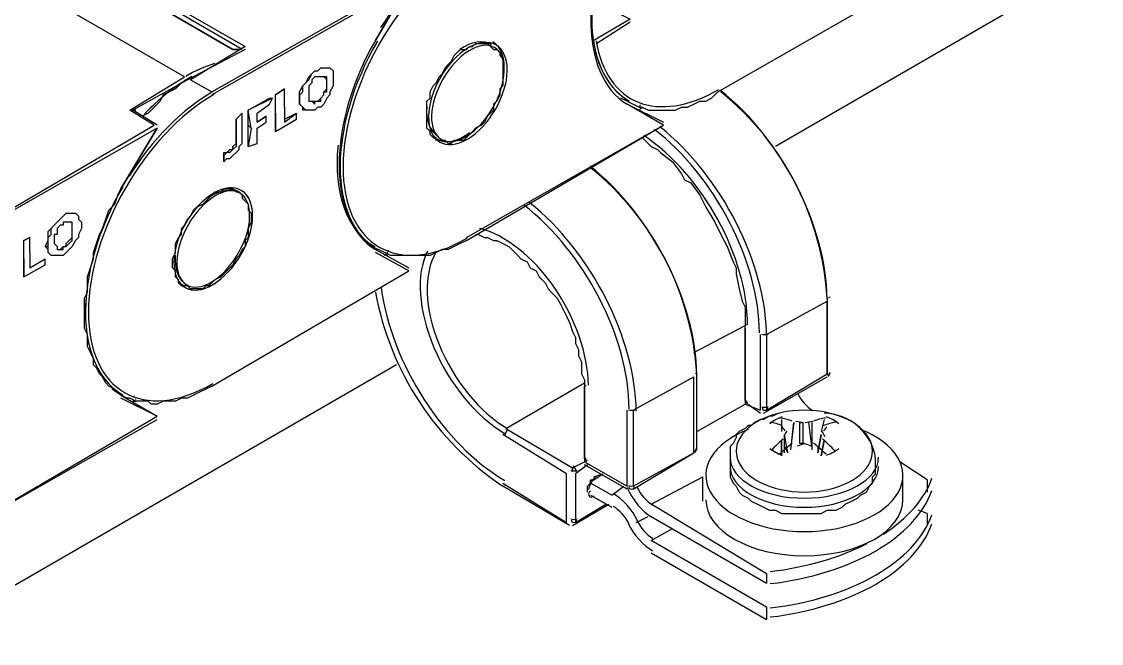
# Model space of a CAD drawing. Header units: millimetres. Extents: x 2758 to 41047, y 670 to 17125.
# Drawn here: x 35919.8 to 36068.3, y 7483.3 to 7568.7 of the extents above; entities that cross this region are included whole.
import ezdxf

# ---------------------------------------------------------------- set-up
doc = ezdxf.new("R2010")
doc.units = ezdxf.units.MM
doc.layers.add('PDF2_Geometría', color=7, linetype='Continuous')

# ---------------------------------------------------------------- blocks, each defined once
blk = doc.blocks.new('OH3A1-1$-$ASSY$$CENTER$TUB_-_v2$-$copia')
at = {"layer": 'PDF2_Geometría', "lineweight": -3}
for points in [[(18.02750142415364, 9.420000712076822), (17.49835628933376, 9.11417982313368)], [(17.48251512315538, 9.1291749742296), (17.5975104437934, 9.195005628797743), (17.5975104437934, 9.223337809244793)], [(17.45751444498697, 9.126674228244356), (17.4591810438368, 9.125840928819443), (17.46084764268663, 9.125007629394528), (17.46168094211154, 9.125007629394528), (17.46334754096137, 9.124174329969618), (17.46501413981119, 9.124174329969618), (17.46584743923611, 9.124174329969618), (17.46751403808593, 9.124174329969618), (17.46918063693575, 9.124174329969618), (17.47084723578559, 9.124174329969618), (17.47251383463541, 9.125007629394528), (17.47418043348524, 9.125007629394528), (17.47584703233506, 9.125840928819443), (17.47751363118489, 9.126674228244356), (17.47918023003472, 9.126674228244356), (17.48084682888454, 9.127507527669268), (17.48251342773437, 9.129174126519096), (17.59750874837239, 9.195004781087238)], [(17.35167778862847, 9.140840318467882), (17.28584713406033, 9.179172092013888)], [(17.28584798177083, 9.1800053914388), (17.35251193576389, 9.141673617892794), (17.33751254611545, 9.132507324218748), (17.34334564208984, 9.129174126519096), (17.3975101047092, 9.160006205240883), (17.39001040988498, 9.16417270236545), (17.40584309895833, 9.173338996039497)], [(17.33584425184461, 9.133340623643663), (17.27084689670138, 9.170839097764755)], [(17.35084364149305, 9.140840318467882), (17.35001034206814, 9.140840318467882), (17.34917704264322, 9.140840318467882), (17.29751247829861, 9.170839097764755)], [(17.29834662543403, 9.170839097764755), (17.29751332600911, 9.170839097764755), (17.34917789035373, 9.140840318467882), (17.35001118977865, 9.140840318467882), (17.35084448920356, 9.140840318467882)], [(17.3975118001302, 9.159172905815971), (17.34334733751085, 9.128340827094185)], [(17.3975118001302, 9.159172905815971), (17.38834550645616, 9.143340216742619)], [(17.38834635416666, 9.143340216742619), (17.39751264784071, 9.159172905815971)], [(17.45167880588107, 9.152506510416666), (17.45834520128038, 9.149173312717013), (17.44834560818142, 9.143340216742619)], [(17.45834520128038, 9.148339165581596), (17.44917890760633, 9.142506069607203)], [(17.45834520128038, 9.1483400132921), (17.45834520128038, 9.1483400132921)], [(17.35251193576389, 9.140839470757378), (17.33667924669054, 9.132506476508244), (17.33501264784071, 9.131673177083332), (17.33334604899089, 9.130006578233504), (17.33167945014106, 9.12917327880859), (17.33001285129123, 9.12833997938368), (17.32917955186632, 9.126673380533852), (17.32751295301649, 9.125006781684025), (17.32584635416667, 9.1233401828342), (17.32417975531683, 9.122506883409287)], [(17.34917873806423, 9.140840318467882), (17.34917873806423, 9.140840318467882)], [(17.35251193576389, 9.140839470757378), (17.35251193576389, 9.140839470757378)], [(17.38834635416666, 9.143339369032118), (17.38834635416666, 9.143339369032118)], [(17.40501234266493, 9.115840488009981), (17.40501234266493, 9.116673787434895), (17.40417904324002, 9.116673787434895), (17.4033457438151, 9.117507086859806), (17.4033457438151, 9.118340386284721), (17.40251244439019, 9.119173685709633), (17.40251244439019, 9.120006985134546), (17.40251244439019, 9.121673583984373), (17.40251244439019, 9.122506883409287), (17.40251244439019, 9.124173482259113), (17.40251244439019, 9.125006781684025), (17.40251244439019, 9.126673380533852), (17.4033457438151, 9.127506679958763), (17.4033457438151, 9.12917327880859), (17.40417904324002, 9.130839877658419), (17.40501234266493, 9.131673177083332), (17.40584564208984, 9.133339775933157), (17.40667894151475, 9.134173075358072), (17.40751224093967, 9.135839674207896), (17.40834554036458, 9.13667297363281), (17.40917883978949, 9.137506273057724), (17.41001213921441, 9.13917287190755), (17.41084543863932, 9.140006171332463), (17.41167873806423, 9.140839470757378), (17.41334533691406, 9.140839470757378), (17.41417863633897, 9.141672770182293), (17.41501193576388, 9.141672770182293), (17.4158452351888, 9.142506069607203), (17.41751183403863, 9.142506069607203), (17.41834513346354, 9.142506069607203), (17.41917843288845, 9.142506069607203), (17.42001173231336, 9.142506069607203), (17.42001173231336, 9.141672770182293)], [(17.42001173231336, 9.141672770182293), (17.42084503173828, 9.140839470757378), (17.42167833116319, 9.140839470757378), (17.4225116305881, 9.140006171332463), (17.4225116305881, 9.13917287190755), (17.42334493001302, 9.138339572482638), (17.42334493001302, 9.136672973632812), (17.42334493001302, 9.1358396742079), (17.42334493001302, 9.135006374782982), (17.42334493001302, 9.133339775933157), (17.42334493001302, 9.132506476508244), (17.42334493001302, 9.130839877658419), (17.4225116305881, 9.130006578233507), (17.4225116305881, 9.12833997938368), (17.42167833116319, 9.126673380533852), (17.42084503173828, 9.12584008110894), (17.42084503173828, 9.124173482259113), (17.42001173231336, 9.1233401828342), (17.41917843288845, 9.122506883409287), (17.41834513346354, 9.120840284559462), (17.41751183403863, 9.120006985134546), (17.4158452351888, 9.119173685709633), (17.41501193576388, 9.118340386284721), (17.41417863633897, 9.117507086859806), (17.41334533691406, 9.116673787434895), (17.41251203748914, 9.115840488009981), (17.41084543863932, 9.115840488009981), (17.41001213921441, 9.115840488009981), (17.40917883978949, 9.115007188585068), (17.40834554036458, 9.115007188585068), (17.40751224093967, 9.115840488009981), (17.40667894151475, 9.115840488009981), (17.40584564208984, 9.115840488009981)], [(17.41917928059895, 9.142506069607203), (17.42001258002387, 9.141672770182293)], [(17.44834560818142, 9.142506917317707), (17.44834560818142, 9.142506917317707)], [(17.44834560818142, 9.142506917317707), (17.44834560818142, 9.142506917317707)], [(17.44834560818142, 9.142506917317707), (17.44834560818142, 9.142506917317707)], [(17.21584743923611, 9.140005323621962), (17.28334469265408, 9.10084025065104), (17.26751200358073, 9.092507256401907), (17.27334509955512, 9.088340759277344), (17.32750956217448, 9.120006137424044), (17.32084316677517, 9.124172634548607), (17.33584255642361, 9.133338928222656)], [(17.35084533691406, 9.140006171332463), (17.35084533691406, 9.140006171332463)], [(17.36834547254774, 9.124173482259113), (17.36834547254774, 9.125006781684025), (17.36751217312283, 9.12584008110894), (17.36751217312283, 9.126673380533852), (17.36751217312283, 9.127506679958765), (17.36751217312283, 9.128339979383677), (17.36751217312283, 9.12917327880859), (17.36834547254774, 9.130839877658419), (17.36917877197265, 9.131673177083332), (17.37001207139757, 9.133339775933157), (17.37084537082248, 9.134173075358072), (17.37167867024739, 9.135006374782982), (17.3725119696723, 9.135006374782982), (17.37334526909722, 9.135839674207896), (17.37417856852213, 9.135839674207896), (17.37501186794705, 9.135839674207896), (17.37584516737196, 9.135839674207896)], [(17.37251281738281, 9.135006374782982), (17.37251281738281, 9.135006374782982)], [(17.37584601508246, 9.1358396742079), (17.37584601508246, 9.1358396742079)], [(17.33667839898003, 9.132506476508244), (17.32167900933159, 9.124173482259113)], [(17.33584594726562, 9.132506476508244), (17.33584594726562, 9.132506476508244)], [(17.33751254611545, 9.131673177083332), (17.33751254611545, 9.131673177083332)], [(17.37084621853298, 9.126673380533852), (17.3716795179579, 9.126673380533852), (17.37251281738281, 9.126673380533852), (17.37334611680772, 9.127506679958765), (17.37417941623264, 9.12833997938368), (17.37417941623264, 9.12917327880859), (17.37501271565755, 9.130006578233507), (17.37501271565755, 9.130839877658419), (17.37501271565755, 9.131673177083332), (17.37501271565755, 9.132506476508244), (17.37417941623264, 9.133339775933157)], [(17.36084493001302, 9.118340386284721), (17.36084493001302, 9.124173482259113), (17.36084493001302, 9.12833997938368), (17.36334482828776, 9.130006578233504)], [(17.36334567599826, 9.125006781684025), (17.36334567599826, 9.130006578233504), (17.36084577772352, 9.12833997938368)], [(17.48251173231336, 9.12917327880859), (17.48251173231336, 9.12917327880859)], [(17.34334479437934, 9.12833997938368), (17.34334479437934, 9.12833997938368)], [(17.35917833116319, 9.127505832248263), (17.3600116305881, 9.127505832248263), (17.3533452351888, 9.124172634548607)], [(17.35417853461371, 9.119172837999132), (17.3533452351888, 9.114173041449654), (17.35584513346354, 9.115006340874565), (17.35584513346354, 9.119172837999132), (17.35834503173828, 9.120839436848957), (17.35834503173828, 9.122506035698782), (17.35584513346354, 9.120839436848957), (17.35584513346354, 9.123339335123696), (17.35917833116319, 9.125839233398436), (17.3600116305881, 9.127505832248263)], [(17.3533460828993, 9.120006985134546), (17.3533460828993, 9.124173482259113), (17.35917917887369, 9.127506679958765)], [(17.36084493001302, 9.1233401828342), (17.36084493001302, 9.128339979383677)], [(17.36751302083333, 9.126673380533852), (17.36751302083333, 9.127506679958765)], [(17.41334703233507, 9.089174058702255), (17.46751149495442, 9.120006137424044), (17.45751190185547, 9.125839233398436)], [(17.45751274956597, 9.126673380533852), (17.45584615071614, 9.127506679958765)], [(17.45751274956597, 9.12584008110894), (17.45751274956597, 9.12584008110894)], [(17.45751274956597, 9.125839233398436), (17.46751234266493, 9.120839436848957)], [(17.3283454047309, 9.120006985134546), (17.32167900933159, 9.124173482259113)], [(17.32167900933159, 9.1233401828342), (17.32167900933159, 9.1233401828342)], [(17.34667799207899, 9.111673143174912), (17.34667799207899, 9.110006544325087), (17.3475112915039, 9.11083984375), (17.34834459092882, 9.11083984375), (17.34917789035373, 9.111673143174912), (17.35001118977864, 9.112506442599825), (17.35084448920355, 9.11333974202474), (17.35084448920355, 9.114173041449654), (17.35167778862847, 9.115006340874565), (17.35167778862847, 9.116672939724394), (17.35167778862847, 9.117506239149305), (17.35167778862847, 9.123339335123696)], [(17.35167778862847, 9.123339335123696), (17.35001118977864, 9.121672736273869), (17.35001118977864, 9.116672939724394), (17.35001118977864, 9.115006340874565), (17.35001118977864, 9.114173041449654), (17.34917789035373, 9.113339742024738), (17.34834459092882, 9.112506442599825), (17.3475112915039, 9.112506442599825)], [(17.35001118977864, 9.116672939724394), (17.35001118977864, 9.121672736273869), (17.35167778862847, 9.123339335123696)], [(17.35417853461371, 9.119172837999132), (17.3533452351888, 9.124172634548607)], [(17.36084493001302, 9.1233401828342), (17.36084493001302, 9.124173482259113)], [(17.36084493001302, 9.123339335123696), (17.36084493001302, 9.118339538574215), (17.36667802598741, 9.121672736273869), (17.36667802598741, 9.123339335123696)], [(17.36334567599826, 9.125006781684025), (17.36334567599826, 9.120840284559462), (17.36667887369792, 9.1233401828342)], [(17.36334567599826, 9.121673583984377), (17.36667887369792, 9.1233401828342)], [(17.36917792426215, 9.124172634548607), (17.36834462483724, 9.124172634548607)], [(17.46167839898003, 9.125006781684025), (17.46084509955512, 9.124173482259113)], [(17.46084594726562, 9.125006781684025), (17.46084594726562, 9.125006781684025)], [(17.46084594726562, 9.125006781684025), (17.46167924669054, 9.125006781684025)], [(17.46084594726562, 9.125006781684025), (17.46084594726562, 9.125006781684025)], [(17.46084594726562, 9.124172634548607), (17.46084594726562, 9.124172634548607)], [(17.46084594726562, 9.124172634548607), (17.46084594726562, 9.124172634548607)], [(17.35417853461371, 9.119172837999132), (17.3533452351888, 9.120006137424044)], [(17.3533460828993, 9.114173041449654), (17.3533460828993, 9.120006137424044)], [(17.35584513346354, 9.120839436848957), (17.35834503173828, 9.122506035698782)], [(17.41334703233507, 9.088339911566841), (17.46751149495442, 9.12000528971354)], [(17.46667819552951, 9.120006137424044), (17.46667819552951, 9.120006137424044)], [(17.46667819552951, 9.120006137424044), (17.46667819552951, 9.120006137424044)], [(17.32834370930989, 9.119172837999132), (17.27417924669054, 9.088340759277344)], [(17.31834581163194, 9.102506849500868), (17.3283454047309, 9.119172837999132)], [(17.3283454047309, 9.119172837999132), (17.31834581163194, 9.102506849500868)], [(17.32751125759548, 9.119172837999132), (17.32751125759548, 9.119172837999132)], [(17.32751125759548, 9.119172837999132), (17.32751125759548, 9.119172837999132)], [(17.32751125759548, 9.119172837999132), (17.32751125759548, 9.119172837999132)], [(17.3283454047309, 9.119172837999132), (17.3283454047309, 9.119172837999132)], [(17.34667799207899, 9.110006544325087), (17.34667799207899, 9.112506442599825), (17.3475112915039, 9.112506442599825), (17.34834459092882, 9.11333974202474), (17.34917789035373, 9.11333974202474), (17.34917789035373, 9.114173041449654), (17.35001118977864, 9.115006340874565), (17.35001118977864, 9.116672939724394)], [(17.4041781955295, 9.116672939724394), (17.40584479437934, 9.115839640299477)], [(17.46168009440104, 9.116672092013888), (17.46417999267578, 9.114172193739149), (17.4658465915256, 9.113338894314232), (17.46667989095052, 9.112505594889322), (17.47001308865017, 9.110005696614582), (17.47251298692491, 9.106672498914927), (17.47334628634982, 9.105005900065104), (17.47501288519965, 9.10417260064019), (17.47751278347439, 9.100839402940537), (17.47917938232421, 9.097506205240883), (17.48167928059896, 9.093339708116316), (17.48334587944878, 9.090006510416666), (17.4850124782986, 9.086673312717013), (17.48667907714843, 9.082506815592447), (17.48751237657335, 9.080840216742619), (17.48751237657335, 9.079173617892794), (17.48834567599826, 9.075007120768227), (17.48917897542317, 9.071673923068575), (17.49001227484809, 9.070007324218748), (17.49001227484809, 9.06834072536892), (17.49001227484809, 9.065007527669268)], [(17.34834459092882, 9.112506442599825), (17.3475112915039, 9.112506442599825), (17.34667799207899, 9.111673143174912), (17.34667799207899, 9.112506442599825)], [(17.31834581163194, 9.045840793185763), (17.31751251220703, 9.046674092610674), (17.31667921278211, 9.047507392035588), (17.31501261393229, 9.048340691460503), (17.31417931450738, 9.049173990885416), (17.31334601508246, 9.05084058973524), (17.31251271565755, 9.051673889160154), (17.31167941623263, 9.053340488009981), (17.31084611680772, 9.054173787434895), (17.31084611680772, 9.055840386284721), (17.31001281738281, 9.057506985134546), (17.30917951795789, 9.059173583984373), (17.30917951795789, 9.0608401828342), (17.30917951795789, 9.062506781684025), (17.30834621853298, 9.064173380533852), (17.30834621853298, 9.06667327880859), (17.30834621853298, 9.068339877658419), (17.30834621853298, 9.070006476508244), (17.30834621853298, 9.072506374782982), (17.30917951795789, 9.07417297363281), (17.30917951795789, 9.07667287190755), (17.30917951795789, 9.078339470757378), (17.31001281738281, 9.080839369032118), (17.31084611680772, 9.083339267306856), (17.31084611680772, 9.085005866156685), (17.31167941623263, 9.08750576443142), (17.31251271565755, 9.09000566270616), (17.31334601508246, 9.091672261555988), (17.31417931450738, 9.094172159830727), (17.31501261393229, 9.096672058105465), (17.31667921278211, 9.098338656955294), (17.31751251220703, 9.100838555230032), (17.31834581163194, 9.102505154079857)], [(17.31834581163194, 9.102506849500868), (17.31834581163194, 9.102506849500868)], [(17.33584594726562, 9.07584042019314), (17.33501264784071, 9.07584042019314), (17.3341793484158, 9.076673719618057), (17.3341793484158, 9.077507019042965), (17.33334604899089, 9.078340318467882), (17.33334604899089, 9.079173617892797), (17.33334604899089, 9.080006917317707), (17.33251274956597, 9.080840216742619), (17.33251274956597, 9.082506815592447), (17.33251274956597, 9.083340115017357), (17.33334604899089, 9.085006713867188), (17.33334604899089, 9.0858400132921), (17.33334604899089, 9.087506612141924), (17.3341793484158, 9.089173210991753), (17.33501264784071, 9.090006510416666), (17.33501264784071, 9.091673109266493), (17.33584594726562, 9.092506408691406), (17.33667924669054, 9.094173007541231), (17.33751254611545, 9.095006306966145), (17.33834584554036, 9.096672905815971), (17.33917914496528, 9.097506205240883), (17.3408457438151, 9.098339504665796), (17.34167904324001, 9.099172804090713), (17.34251234266493, 9.100006103515623), (17.34334564208984, 9.100839402940537), (17.34417894151475, 9.101672702365454), (17.34584554036458, 9.101672702365454), (17.34667883978949, 9.102506001790363), (17.34751213921441, 9.102506001790363), (17.34834543863932, 9.102506001790363), (17.34917873806423, 9.102506001790363), (17.35001203748915, 9.101672702365454), (17.35084533691406, 9.101672702365454)], [(17.34917873806423, 9.102506849500868), (17.35084533691406, 9.101673550075953)], [(17.35084533691406, 9.10167270236545), (17.35167863633897, 9.100839402940537), (17.35167863633897, 9.100006103515623), (17.35251193576389, 9.099172804090708), (17.3533452351888, 9.098339504665796), (17.3533452351888, 9.097506205240883), (17.3533452351888, 9.096672905815971), (17.35417853461371, 9.095839606391056), (17.35417853461371, 9.094173007541231), (17.35417853461371, 9.093339708116316), (17.3533452351888, 9.091673109266493), (17.3533452351888, 9.090839809841574), (17.3533452351888, 9.089173210991753), (17.35251193576389, 9.088339911566841), (17.35251193576389, 9.086673312717013), (17.35167863633897, 9.0858400132921), (17.35084533691406, 9.084173414442274), (17.35001203748915, 9.083340115017357), (17.34917873806423, 9.081673516167532), (17.34834543863932, 9.080840216742619), (17.34751213921441, 9.080006917317707), (17.34667883978949, 9.079173617892794), (17.34584554036458, 9.07834031846788), (17.34417894151475, 9.077507019042965), (17.34334564208984, 9.076673719618052), (17.34251234266493, 9.07584042019314), (17.34167904324001, 9.07584042019314), (17.3408457438151, 9.075007120768227), (17.33917914496528, 9.075007120768227), (17.33834584554036, 9.075007120768227), (17.33751254611545, 9.075007120768227), (17.33667924669054, 9.07584042019314), (17.33584594726562, 9.07584042019314)], [(17.29917907714844, 9.084173414442274), (17.29834577772352, 9.085006713867188), (17.29834577772352, 9.0858400132921), (17.29751247829861, 9.086673312717013), (17.29834577772352, 9.088339911566841), (17.29834577772352, 9.089173210991753), (17.29834577772352, 9.090839809841581), (17.29917907714844, 9.091673109266493), (17.30001237657335, 9.092506408691406), (17.30084567599825, 9.09333970811632), (17.30167897542317, 9.094173007541231), (17.30251227484808, 9.095006306966146), (17.303345574273, 9.095839606391056), (17.30417887369792, 9.095839606391056), (17.30501217312283, 9.095839606391056), (17.30584547254774, 9.095839606391056)], [(17.30084567599825, 9.086673312717013), (17.30084567599825, 9.0858400132921), (17.30167897542317, 9.0858400132921), (17.30251227484808, 9.086673312717013), (17.303345574273, 9.086673312717013), (17.303345574273, 9.087506612141924), (17.30417887369792, 9.088339911566841), (17.30501217312283, 9.089173210991753), (17.30501217312283, 9.090006510416666), (17.30501217312283, 9.090839809841574), (17.30501217312283, 9.091673109266493), (17.30501217312283, 9.092506408691404), (17.30501217312283, 9.093339708116316), (17.30417887369792, 9.093339708116316)], [(17.30251227484808, 9.095006306966145), (17.30251227484808, 9.095006306966145)], [(17.30584547254774, 9.095839606391056), (17.30584547254774, 9.095839606391056)], [(17.4158460828993, 9.090005662706163), (17.41667938232421, 9.090005662706163), (17.41834598117404, 9.08917236328125), (17.41917928059895, 9.08917236328125), (17.42084587944878, 9.088339063856337), (17.42167917887369, 9.088339063856337), (17.42334577772352, 9.087505764431423), (17.42501237657335, 9.086672465006508), (17.42584567599825, 9.085839165581596), (17.42751227484809, 9.084172566731773), (17.428345574273, 9.083339267306856), (17.43001217312283, 9.082505967881943), (17.43084547254774, 9.080839369032118), (17.43251207139756, 9.080006069607203), (17.43334537082248, 9.078339470757381), (17.4350119696723, 9.076672871907553), (17.43584526909722, 9.075006273057724), (17.43667856852213, 9.074172973632812), (17.43834516737196, 9.072506374782982), (17.43917846679687, 9.070839775933157), (17.44001176622179, 9.069173177083332), (17.4408450656467, 9.067506578233507), (17.44167836507161, 9.06583997938368), (17.44251166449652, 9.06334008110894), (17.44334496392144, 9.061673482259115), (17.44334496392144, 9.060006883409287), (17.44417826334635, 9.058340284559462), (17.44417826334635, 9.056673685709633), (17.44501156277127, 9.055007086859806), (17.44501156277127, 9.053340488009985), (17.44501156277127, 9.051673889160156), (17.44584486219618, 9.050007290310328), (17.44584486219618, 9.048340691460503)], [(17.29167853461371, 9.078340318467882), (17.29167853461371, 9.083340115017357), (17.29167853461371, 9.088339911566841), (17.29334513346354, 9.089173210991753)], [(17.29334513346354, 9.085006713867188), (17.29334513346354, 9.089173210991753), (17.29167853461371, 9.088339911566841)], [(17.29167853461371, 9.083340115017357), (17.29167853461371, 9.088339911566841)], [(17.38834635416666, 9.0858400132921), (17.38584645589192, 9.087506612141928)], [(17.41334533691406, 9.088339911566841), (17.41167873806423, 9.087506612141924), (17.41001213921441, 9.086673312717013), (17.40834554036458, 9.0858400132921), (17.40667894151475, 9.0858400132921), (17.40501234266493, 9.085006713867182), (17.4033457438151, 9.084173414442274), (17.40167914496528, 9.084173414442274), (17.40001254611545, 9.084173414442274), (17.39834594726562, 9.084173414442274), (17.3966793484158, 9.084173414442274), (17.39501274956597, 9.084173414442274), (17.39334615071614, 9.084173414442274), (17.39251285129123, 9.084173414442274), (17.3908462524414, 9.085006713867182), (17.38917965359158, 9.0858400132921), (17.38834635416667, 9.0858400132921)], [(17.41251288519965, 9.089173210991753), (17.41251288519965, 9.089173210991753)], [(17.29334513346354, 9.085006713867188), (17.29334513346354, 9.080840216742622), (17.2975116305881, 9.083340115017357)], [(17.29834493001302, 9.086673312717013), (17.29751163058811, 9.086673312717013)], [(17.29917907714844, 9.084172566731768), (17.29917907714844, 9.084172566731768)], [(17.34334648980034, 9.04833984375), (17.3975109524197, 9.0800052218967), (17.38834465874566, 9.08500501844618)], [(17.38751220703125, 9.0858400132921), (17.38751220703125, 9.0858400132921)], [(17.38834635416666, 9.085839165581596), (17.39751264784071, 9.080839369032118)], [(17.3908454047309, 9.085006713867188), (17.3908454047309, 9.085006713867188)], [(17.3908454047309, 9.084172566731768), (17.3908454047309, 9.084172566731768)], [(17.39167955186632, 9.085006713867188), (17.3908462524414, 9.084173414442274)], [(17.39167955186632, 9.084173414442274), (17.39167955186632, 9.085006713867188)], [(17.39167955186632, 9.085006713867188), (17.39167955186632, 9.085006713867188)], [(17.39167955186632, 9.084173414442274), (17.39167955186632, 9.084173414442274)], [(17.29167853461371, 9.083340115017357), (17.29167853461371, 9.083340115017357)], [(17.29167853461371, 9.083340115017357), (17.29167853461371, 9.078340318467882), (17.29751163058811, 9.081673516167532), (17.29751163058811, 9.083340115017357)], [(17.29334513346354, 9.080839369032118), (17.2975116305881, 9.083339267306856)], [(17.34334648980034, 9.04833984375), (17.3975109524197, 9.0800052218967)], [(17.3975118001302, 9.080006917317707), (17.3975118001302, 9.080006917317707)], [(17.3975118001302, 9.080006069607203), (17.3975118001302, 9.080006069607203)], [(17.33417765299479, 9.07667287190755), (17.33584425184461, 9.075839572482638)], [(17.51251220703125, 9.072506374782982), (17.51251220703125, 9.051673889160156)], [(17.49584621853298, 9.062506781684025), (17.51251220703125, 9.071673075358072)], [(17.49584621853298, 9.062505933973524), (17.49584621853298, 9.041673448350693), (17.51251220703125, 9.051673041449654), (17.51251220703125, 9.071672227647568)], [(17.47584533691406, 9.057506137424044), (17.49001142713759, 9.065005832248263)], [(17.49001227484809, 9.044173346625431), (17.49001227484809, 9.065005832248263)], [(17.49001227484809, 9.06417253282335), (17.49001227484809, 9.04334004720052), (17.49417877197265, 9.041673448350693), (17.49417877197265, 9.062505933973524)], [(17.39416164822048, 9.05416276719835), (16.53169674343533, 8.555849711100258)], [(17.47667948404948, 9.03083970811632), (17.47667948404948, 9.051672193739149)], [(17.34334479437934, 9.049173143174912), (17.34334479437934, 9.049173143174912)], [(17.42417907714844, 9.036673651801213), (17.44584486219618, 9.049173143174912)], [(17.4591793484158, 9.041673448350693), (17.47584533691406, 9.05083974202474)], [(17.4591793484158, 9.04167260064019), (17.4591793484158, 9.020840115017357), (17.47584533691406, 9.030006408691406), (17.47584533691406, 9.050838894314237)], [(17.49501207139757, 9.040839301215275), (17.51251135932074, 9.050838894314237)], [(17.31834581163194, 9.045839097764755), (17.31584591335719, 9.047505696614582)], [(17.34334479437934, 9.04833984375), (17.34167819552951, 9.047506544325087), (17.34001159667968, 9.046673244900171), (17.33834499782986, 9.04583994547526), (17.33667839898003, 9.045006646050346), (17.33501180013021, 9.045006646050346), (17.33334520128038, 9.044173346625435), (17.33167860243056, 9.044173346625435), (17.33001200358073, 9.044173346625435), (17.3283454047309, 9.04334004720052), (17.32667880588107, 9.04334004720052), (17.32584550645616, 9.044173346625435), (17.32417890760634, 9.044173346625435), (17.3225123087565, 9.044173346625435), (17.32084570990668, 9.045006646050346), (17.32001241048177, 9.045006646050346), (17.31834581163194, 9.04583994547526)], [(17.31834581163194, 9.045839097764755), (17.3283454047309, 9.040006001790363)], [(17.44584486219618, 9.048338996039497), (17.44584486219618, 9.027506510416666), (17.45751105414496, 9.020840115017357), (17.45751105414496, 9.04167260064019)], [(17.44584486219618, 9.028339809841581), (17.44584486219618, 9.048338996039497)], [(17.27418009440104, 9.008339775933157), (17.3283445570204, 9.040005154079857), (17.31834496392144, 9.045004950629341)], [(17.31834581163194, 9.045006646050346), (17.31834581163194, 9.045006646050346)], [(17.322511461046, 9.04417249891493), (17.32167816162109, 9.04417249891493)], [(17.32167900933159, 9.045006646050346), (17.32167900933159, 9.045006646050346)], [(17.32167900933159, 9.04417249891493), (17.3225123087565, 9.04417249891493)], [(17.32167900933159, 9.04417249891493), (17.32167900933159, 9.04417249891493)], [(17.32167900933159, 9.04417249891493), (17.32167900933159, 9.04417249891493)], [(17.47667948404948, 9.035839504665796), (17.49001227484809, 9.043339199490015)], [(17.4908447265625, 9.043339199490015), (17.49417792426215, 9.040839301215275)], [(17.32751125759548, 9.040006001790363), (17.32751125759548, 9.040006001790363)], [(17.32751125759548, 9.040006001790363), (17.32751125759548, 9.040006001790363)], [(17.49917941623264, 9.040839301215275), (17.49751281738281, 9.040006001790363), (17.4966795179579, 9.040006001790363), (17.49501291910807, 9.03917270236545), (17.49417961968316, 9.03917270236545), (17.49251302083333, 9.038339402940537), (17.49167972140842, 9.037506103515623), (17.49084642198351, 9.037506103515623), (17.49001312255859, 9.036672804090713), (17.48834652370877, 9.035839504665796), (17.48751322428385, 9.035006205240883), (17.48751322428385, 9.034172905815971), (17.48667992485894, 9.032506306966145), (17.48584662543403, 9.031673007541231), (17.48584662543403, 9.030839708116316), (17.48584662543403, 9.030006408691404), (17.48584662543403, 9.028339809841581)], [(17.27418009440104, 9.008339775933157), (17.3283445570204, 9.039171854654947)], [(17.42417907714844, 9.036672804090713), (17.44251166449653, 9.025839911566841), (17.44584486219618, 9.027506510416666)], [(17.50001186794705, 9.03917270236545), (17.50001186794705, 9.035839504665796)], [(17.50251261393229, 9.03083970811632), (17.5033459133572, 9.038339402940537), (17.50251261393229, 9.031673007541231)], [(17.5033450656467, 9.038339402940537), (17.5033450656467, 9.038339402940537)], [(17.50501166449653, 9.038339402940537), (17.50584496392144, 9.038339402940537)], [(17.50501166449653, 9.032506306966145), (17.50501166449653, 9.038339402940537)], [(17.50584581163194, 9.038339402940537), (17.50584581163194, 9.032506306966146)], [(17.50834486219618, 9.031673007541231), (17.50751156277126, 9.038339402940537)], [(17.50751241048177, 9.038339402940537), (17.50751241048177, 9.038339402940537)], [(17.50834486219618, 9.038339402940537), (17.50834486219618, 9.03083970811632)], [(17.51167805989583, 9.03917270236545), (17.51084476047092, 9.035839504665796)], [(17.4408450656467, 9.024173312717013), (17.42334577772352, 9.035006205240883)], [(17.49917941623264, 9.035839504665796), (17.49917941623264, 9.035839504665796)], [(17.50167846679687, 9.030006408691406), (17.50084516737196, 9.035006205240883)], [(17.50084601508246, 9.035006205240883), (17.50084601508246, 9.035006205240883)], [(17.50084601508246, 9.030006408691406), (17.50084601508246, 9.035006205240883)], [(17.510011461046, 9.030006408691406), (17.51084476047092, 9.035006205240883)], [(17.51084560818142, 9.035006205240883), (17.51001230875651, 9.030006408691406)], [(17.51084560818142, 9.035006205240883), (17.51084560818142, 9.035006205240883)], [(17.51167805989583, 9.035839504665796), (17.51167805989583, 9.035839504665796)], [(17.49917941623264, 9.033339606391056), (17.49917941623264, 9.033339606391056)], [(17.50001186794705, 9.029173109266493), (17.50001186794705, 9.033339606391056), (17.50001186794705, 9.029173109266493)], [(17.50084601508246, 9.031673007541231), (17.50167931450738, 9.030006408691404)], [(17.5033450656467, 9.03083970811632), (17.5033450656467, 9.03083970811632)], [(17.50584581163194, 9.032506306966145), (17.50501251220702, 9.032506306966145)], [(17.50751241048177, 9.03083970811632), (17.50751241048177, 9.03083970811632)], [(17.510011461046, 9.031673007541231), (17.510011461046, 9.030006408691404)], [(17.51167805989583, 9.033339606391056), (17.51084476047092, 9.029173109266493)], [(17.51084560818142, 9.029173109266493), (17.51167890760633, 9.033339606391056)], [(17.51167805989583, 9.033339606391056), (17.51167805989583, 9.033339606391056)], [(17.4591793484158, 9.020005967881943), (17.47584533691406, 9.030005560980904)], [(17.48584662543403, 9.028338962131075), (17.48584662543403, 9.025839063856333), (17.48584662543403, 9.024172465006508), (17.48584662543403, 9.023339165581596), (17.48667992485894, 9.021672566731768), (17.48751322428385, 9.020839267306856), (17.48834652370877, 9.019172668457028), (17.48917982313368, 9.018339369032118), (17.49084642198351, 9.017506069607203), (17.49167972140842, 9.016672770182293), (17.49334632025824, 9.015839470757378), (17.49501291910807, 9.015006171332463), (17.4966795179579, 9.01417287190755), (17.49834611680773, 9.01417287190755), (17.50001271565755, 9.013339572482638), (17.50167931450738, 9.013339572482638), (17.5033459133572, 9.013339572482638), (17.50584581163194, 9.013339572482638), (17.50751241048177, 9.013339572482638), (17.50917900933159, 9.013339572482638), (17.51084560818142, 9.013339572482638), (17.51251220703125, 9.01417287190755), (17.51501210530599, 9.01417287190755), (17.51667870415581, 9.015006171332463), (17.51751200358073, 9.015839470757378), (17.51917860243056, 9.016672770182293), (17.52084520128038, 9.017506069607203), (17.52167850070529, 9.018339369032118), (17.52334509955512, 9.019172668457028), (17.52417839898003, 9.020839267306856), (17.52501169840495, 9.021672566731768), (17.52501169840495, 9.023339165581596), (17.52584499782986, 9.024172465006508), (17.52584499782986, 9.025839063856333), (17.52584499782986, 9.028338962131075)], [(17.44667900933159, 9.02667236328125), (17.44334581163194, 9.024172465006508), (17.44334581163194, 9.0108396742079), (17.45167880588107, 9.015839470757378)], [(17.45751274956597, 9.020005967881943), (17.44584655761719, 9.02667236328125)], [(17.54001193576389, 9.022506713867188), (17.53251224093967, 9.027506510416666)], [(17.42334662543403, 9.021672566731768), (17.4408459133572, 9.010839674207896), (17.4408459133572, 9.024172465006508)], [(17.44667900933159, 9.020839267306856), (17.44751230875651, 9.021672566731768), (17.44751230875651, 9.022505866156685), (17.44834560818142, 9.022505866156685), (17.45084550645616, 9.024172465006508)], [(17.44834560818142, 9.023339165581596), (17.45084550645616, 9.024172465006508)], [(17.46417914496528, 9.015839470757378), (17.4783452351888, 9.023339165581596)], [(17.4783460828993, 9.016672770182293), (17.4783460828993, 9.023339165581596)], [(17.53334554036458, 9.016672770182293), (17.53334554036458, 9.023339165581596)], [(17.54001193576389, 9.022505866156685), (17.54001193576389, 9.019172668457028)], [(17.44167751736111, 9.010006374782982), (17.42334493001302, 9.020839267306856)], [(17.44667900933159, 9.019172668457033), (17.44667900933159, 9.020839267306856)], [(17.44667900933159, 9.019172668457033), (17.44667900933159, 9.020005967881943)], [(17.44667900933159, 9.019172668457033), (17.44667900933159, 9.019172668457033)], [(17.4533454047309, 9.018339369032118), (17.44751230875651, 9.021672566731773)], [(17.4533454047309, 9.018339369032118), (17.45667860243055, 9.020839267306856)], [(17.44251166449653, 9.010006374782982), (17.45251125759548, 9.015839470757378)], [(17.447513156467, 9.018339369032118), (17.4533462524414, 9.015006171332463)], [(17.49584452311198, 8.996673583984375), (17.46417914496527, 9.015839470757378)], [(17.54001193576389, 9.013339572482638), (17.53751203748915, 9.01417287190755)], [(17.54001193576389, 9.013339572482638), (17.54001193576389, 9.010006374782982)], [(17.46001180013021, 9.0108396742079), (17.46334499782986, 9.012506273057724)], [(17.46417914496528, 9.012505425347221), (17.49584452311198, 8.99417283799913)], [(17.46417914496528, 9.005839877658419), (17.47001224093967, 9.009173075358072)], [(17.49584452311198, 8.987506442599825), (17.46417914496527, 9.005839029947916)], [(17.46417914496528, 9.002505832248263), (17.49584452311198, 8.984173244900171)], [(17.49584621853298, 8.996672736273869), (17.49584621853298, 8.99417283799913)], [(17.49584621853298, 8.987506442599825), (17.49584621853298, 8.984173244900171)]]:
    blk.add_lwpolyline(points, dxfattribs=at)
for points in [[(17.37251281738281, 9.125006781684025), (17.3716795179579, 9.124173482259113), (17.37084621853298, 9.124173482259113), (17.37001291910807, 9.124173482259113), (17.36917961968316, 9.124173482259113), (17.36834632025824, 9.125006781684025), (17.36751302083333, 9.12584008110894), (17.36751302083333, 9.126673380533852), (17.36751302083333, 9.12833997938368), (17.36834632025824, 9.12917327880859), (17.36834632025824, 9.130839877658419), (17.36917961968316, 9.131673177083332), (17.37001291910807, 9.132506476508244), (17.37084621853298, 9.134173075358072), (17.3716795179579, 9.135006374782982), (17.37251281738281, 9.135006374782982), (17.37334611680772, 9.1358396742079), (17.37417941623264, 9.1358396742079), (17.37501271565755, 9.1358396742079), (17.37584601508246, 9.1358396742079), (17.37667931450738, 9.135006374782982), (17.37667931450738, 9.134173075358072), (17.37667931450738, 9.132506476508244), (17.37667931450738, 9.131673177083332), (17.37667931450738, 9.130839877658419), (17.37584601508246, 9.12917327880859), (17.37584601508246, 9.12833997938368), (17.37501271565755, 9.127506679958765), (17.37417941623264, 9.12584008110894), (17.37334611680772, 9.125006781684025)], [(17.37001207139757, 9.12833997938368), (17.37001207139757, 9.127506679958765), (17.37001207139757, 9.126673380533852), (17.37084537082248, 9.126673380533852), (17.37167867024739, 9.12584008110894), (17.37167867024739, 9.126673380533852), (17.3725119696723, 9.126673380533852), (17.37334526909722, 9.126673380533852), (17.37334526909722, 9.127506679958765), (17.37417856852213, 9.12833997938368), (17.37417856852213, 9.12917327880859), (17.37501186794705, 9.12917327880859), (17.37501186794705, 9.130006578233507), (17.37501186794705, 9.130839877658419), (17.37501186794705, 9.131673177083332), (17.37501186794705, 9.132506476508244), (17.37501186794705, 9.133339775933157), (17.37417856852213, 9.133339775933157), (17.37334526909722, 9.133339775933157), (17.3725119696723, 9.133339775933157), (17.37167867024739, 9.133339775933157), (17.37084537082248, 9.132506476508244), (17.37084537082248, 9.131673177083332), (17.37001207139757, 9.130839877658419), (17.37001207139757, 9.130006578233507), (17.37001207139757, 9.12917327880859)], [(17.30251227484808, 9.084173414442274), (17.30167897542318, 9.084173414442274), (17.30084567599825, 9.084173414442274), (17.30001237657335, 9.084173414442274), (17.29917907714844, 9.084173414442274), (17.29834577772352, 9.085006713867188), (17.29834577772352, 9.0858400132921), (17.29834577772352, 9.086673312717013), (17.29834577772352, 9.088339911566841), (17.29834577772352, 9.089173210991753), (17.29917907714844, 9.090006510416666), (17.29917907714844, 9.091673109266493), (17.30001237657335, 9.092506408691406), (17.30084567599825, 9.09333970811632), (17.30167897542318, 9.094173007541231), (17.30251227484808, 9.095006306966146), (17.303345574273, 9.095839606391056), (17.30417887369792, 9.095839606391056), (17.30501217312283, 9.095839606391056), (17.30584547254774, 9.095839606391056), (17.30667877197265, 9.095006306966146), (17.30667877197265, 9.094173007541231), (17.30751207139757, 9.09333970811632), (17.30751207139757, 9.092506408691406), (17.30751207139757, 9.091673109266493), (17.30667877197265, 9.090006510416666), (17.30667877197265, 9.089173210991753), (17.30584547254774, 9.088339911566841), (17.30501217312283, 9.086673312717013), (17.30417887369792, 9.0858400132921), (17.303345574273, 9.085006713867188)], [(17.30001152886284, 9.088339911566841), (17.30001152886284, 9.087506612141924), (17.30084482828775, 9.086673312717013), (17.30084482828775, 9.0858400132921), (17.30167812771267, 9.0858400132921), (17.30251142713758, 9.0858400132921), (17.30251142713758, 9.086673312717013), (17.3033447265625, 9.086673312717013), (17.30417802598741, 9.087506612141924), (17.30501132541232, 9.088339911566841), (17.30501132541232, 9.089173210991753), (17.30501132541232, 9.090006510416666), (17.30501132541232, 9.090839809841581), (17.30501132541232, 9.091673109266493), (17.30501132541232, 9.092506408691404), (17.30501132541232, 9.093339708116316), (17.30417802598741, 9.093339708116316), (17.3033447265625, 9.093339708116316), (17.30251142713758, 9.093339708116316), (17.30251142713758, 9.092506408691404), (17.30167812771267, 9.092506408691404), (17.30084482828775, 9.091673109266493), (17.30084482828775, 9.090839809841581), (17.30084482828775, 9.090006510416666), (17.30001152886284, 9.090006510416666), (17.30001152886284, 9.089173210991753)]]:
    blk.add_lwpolyline(points, close=True, dxfattribs=at)
for centre, radius, start, end in [((17.35585876841461, 9.099737757899717), 0.0390339801862309, 107.4943611445312, 120.265069956112), ((17.35857893023105, 9.096083723759582), 0.0423369467233832, 114.5908317436716, 120.277124566611), ((17.36828115869022, 9.081905652887423), 0.0598562751858206, 120.5557548233164, 136.5199067095792), ((17.43357080461396, 9.06771490481348), 0.0790859381422206, 3.474657573385136, 50.99563582480435), ((17.31979997880774, 9.124845140785656), 0.0022107351314741, 340.7843462517803, 347.7181295372954), ((17.39773808163073, 9.04688157147934), 0.0790859381437655, 3.474657573905654, 50.99563582435282), ((17.46887338041307, 9.08886764988923), 0.0818571029085048, 190.3427875480874, 236.206988421613), ((17.51209569414285, 9.052089272040863), 0.0012500242239118, 300.0019879565235, 359.9965580123826), ((17.49126224077605, 9.044589582172483), 0.0012499659279988, 180.0004441619018, 239.9950125921848), ((17.49542845085297, 9.042922988188211), 0.0012499660146195, 240.0035339040223, 299.9980978751326), ((17.49654950347656, 9.021095218043472), 0.0187032808590669, 70.17046720482304, 81.10741491813033), ((17.50626372300492, 9.009595284459259), 0.032077805969099, 78.20808233632364, 101.7996781770189), ((17.51513144993639, 9.021137631407367), 0.0186596849813203, 98.87976964923996, 109.8423482371819), ((17.51152540508016, 9.026388134872995), 0.0144519815838579, 7.761250498686702, 89.39141824776922), ((17.493109868954, 9.018384879634997), 0.0203576908300193, 69.63816943737677, 79.51214802953118), ((17.4807863124942, 9.020843853129175), 0.025269873381231, 37.01143729649426, 40.07161979931811), ((17.50023952841489, 9.00642253807196), 0.0323286747221857, 79.6227888203498, 83.46046383240468), ((17.51235561370705, 9.005944215296562), 0.032812284923694, 96.56782767850876, 100.3489196856863), ((17.51856673779155, 9.018436385470457), 0.0203032403106013, 100.4745786435333, 110.375103897054), ((17.53198696790913, 9.020645260992683), 0.0255882800860711, 139.9474242576706, 142.9695186195536), ((17.52544212545663, 9.003884752923552), 0.0389430223888473, 129.9767134153709, 136.679536968953), ((17.52989144929627, 9.018133559465271), 0.0335597544478829, 147.9898118292815, 150.8370936002859), ((17.48263351109902, 9.018133077754573), 0.0335597539887455, 29.16290642136535, 32.01018823129162), ((17.48629385877972, 9.003932485781238), 0.0388770177754936, 43.31476656536791, 50.0289830665871), ((17.47542882407147, 9.03125593869568), 0.0012500241907456, 300.0019864099238, 359.9965585554136), ((17.53152269355492, 8.995467990323588), 0.0468527383272954, 127.5752988154609, 133.2450509351062), ((17.51842510713567, 8.992285844150043), 0.041986907124039, 106.606109687479, 109.6862953317117), ((17.49409900537637, 8.99228599386664), 0.0419869063557684, 70.3137046333023, 73.3938903338781), ((17.48016831500721, 8.995468017369673), 0.0468527381627662, 46.75494904424859, 52.4247011838492), ((17.44709482817212, 9.028756045426645), 0.001249965975982, 180.0004459045301, 239.9950115589669), ((17.45876158072775, 9.021256355338695), 0.0012499659315558, 240.0035321316174, 299.9981002859655), ((17.44292804394489, 9.012089213921733), 0.001249965903985, 240.0035313490489, 299.9981009890269)]:
    blk.add_arc(centre, radius, start, end, dxfattribs=at)
for centre, major_axis, ratio, start_param, end_param in [((17.47147767027632, 9.160602414872288), (0.0115935208355377, 0.0357910335849231), 0.5860867530949441, 1.084608029471252, 3.024649451872287), ((17.40859381032076, 9.125839211817793), (0.0188363045938366, 0.0407323876717991), 0.5809987306781293, 1.405544708595904, 3.080569240511357)]:
    blk.add_ellipse(centre, major_axis=major_axis, ratio=ratio, start_param=start_param, end_param=end_param, dxfattribs=at)
for points in [[(17.45803154839409, 9.183961656358507), (17.44434002219306, 9.160248712963527), (17.44438693364461, 9.1345900777181), (17.45813655853271, 9.126651234096949)], [(17.41390313042534, 9.168474833170572), (17.39494348039288, 9.157439877106347), (17.37951077462684, 9.130711309897103), (17.37943328181415, 9.108775019070308)], [(17.41285196940104, 9.170116000705294), (17.40436084153917, 9.165235200670027), (17.39616390461392, 9.1569727774726), (17.38977677133348, 9.14685716629028)], [(17.42022026909722, 9.142218695746525), (17.41790533277723, 9.143555308024089), (17.41469910854763, 9.143054966396752), (17.41151505872938, 9.140859928554956)], [(17.42457014783223, 9.135102988560991), (17.4246218263838, 9.142024910397), (17.4198245393965, 9.14479479768541), (17.4138549079895, 9.141289820141262)], [(17.42376596895133, 9.134887088861463), (17.42393616633945, 9.14136436568366), (17.41959566073947, 9.143870513704085), (17.41407109069103, 9.14048477774832)], [(17.38886515299479, 9.143128289116753), (17.37517362679375, 9.119415345721773), (17.3752205382453, 9.093756710476343), (17.38897016313341, 9.085817866855196)], [(17.4138549079895, 9.141289820141262), (17.4078852765825, 9.137784842597114), (17.4030050585005, 9.129332582897607), (17.4029541015625, 9.122410244411894)], [(17.41407109069103, 9.14048477774832), (17.40854652022594, 9.137099041070936), (17.40392962434557, 9.129102840423585), (17.4037594265408, 9.122625562879774)], [(17.42362297905816, 9.13416544596354), (17.42411383120218, 9.138323463863795), (17.42300894800822, 9.141570844014485), (17.42063700421651, 9.14294037161933)], [(17.44829813639323, 9.142915513780382), (17.44952967601352, 9.135318107816909), (17.4529681286282, 9.129633205413821), (17.45813704660203, 9.126648743523491)], [(17.44905768500434, 9.143263075086805), (17.45178232744725, 9.125778310054143), (17.4660375311968, 9.12011657736757), (17.48278832020336, 9.129865571559057)], [(17.41345430480109, 9.11702787399292), (17.41897887526618, 9.120413610670301), (17.42359577114656, 9.128409811317656), (17.42376596895133, 9.134887088861463)], [(17.41366934140523, 9.116223412831623), (17.41963897353384, 9.119728389959123), (17.42451919161585, 9.128180649658622), (17.42457014783223, 9.135102988560991)], [(17.34368557400173, 9.12928263346354), (17.33519444613986, 9.124401833428276), (17.32699750921461, 9.116139410230847), (17.32061037593418, 9.106023799048527)], [(17.5125257703993, 9.072215610080294), (17.5124196150038, 9.092036833021371), (17.50009584003024, 9.11617386817932), (17.48324240450668, 9.129571841683916)], [(17.34390258789062, 9.128475613064237), (17.32494293785816, 9.11744065700001), (17.30951023209211, 9.090712089790767), (17.30943273927943, 9.068775798963973)], [(17.46112569173177, 9.12520768907335), (17.46117493862576, 9.12544962755839), (17.46114912435743, 9.125616557015311), (17.46105314975314, 9.125671971427069)], [(17.3221198187934, 9.12388949924045), (17.32188829040527, 9.124014837900797), (17.32157637087504, 9.124120618184406), (17.32125235218472, 9.124183847427364)], [(17.3224860297309, 9.123995463053383), (17.32249120415582, 9.124231477313572), (17.32194781366984, 9.124316357294717), (17.32127275954352, 9.124184697469074)], [(17.40246242947048, 9.125178019205727), (17.4021532880995, 9.121323048909504), (17.40332292853461, 9.118296143425836), (17.4056378648546, 9.116959531148273)], [(17.46154106987847, 9.124632093641493), (17.46161352602641, 9.12470128250122), (17.46165154880947, 9.124767877790664), (17.46165243233575, 9.124828710979882)], [(17.4029541015625, 9.122410244411894), (17.4029031446245, 9.115487905926173), (17.4077004316118, 9.112718018637763), (17.41366934140523, 9.116223412831623)], [(17.4037594265408, 9.122625562879774), (17.40358922873603, 9.116148285335962), (17.407929734336, 9.113642137315537), (17.41345430480109, 9.11702787399292)], [(17.40522087944878, 9.116238064236107), (17.40759282324049, 9.114868536631263), (17.41095761447482, 9.115535188463), (17.41431327247619, 9.118039107004801)], [(17.49062771267361, 9.065119425455727), (17.49067771889708, 9.083788636863495), (17.47826664628643, 9.106463749441568), (17.46212654178068, 9.117189800136352)], [(17.49392700195312, 9.062942504882812), (17.49385795147493, 9.082394505097067), (17.48162305641894, 9.106070979733996), (17.46502268984095, 9.118879005901546)], [(17.49585978190104, 9.062216016981337), (17.49575362650553, 9.082037239922416), (17.48342985153198, 9.106174275080363), (17.46657641600842, 9.119572248584957)], [(17.3780517578125, 9.114518059624565), (17.37674460750156, 9.101360609902274), (17.38046622476344, 9.091078479476293), (17.38813769714122, 9.086649077216464)], [(17.37943328181415, 9.108775019070308), (17.3793553727684, 9.086838007351558), (17.39466151739692, 9.078000450717289), (17.41362044539918, 9.089035822709613)], [(17.47669304741753, 9.051382276746962), (17.47658689202203, 9.071203499688043), (17.46426311704847, 9.095340534845988), (17.44740968152491, 9.108738508350584)], [(17.31886461046007, 9.103128221299912), (17.30517308425903, 9.07941527790493), (17.30521999571058, 9.053756642659504), (17.31896962059868, 9.045817799038355)], [(17.35105387369791, 9.101385328504774), (17.34873893737792, 9.102721940782333), (17.34553271314833, 9.102221599155001), (17.34234866333007, 9.100026561313204)], [(17.35456960529751, 9.095102920744152), (17.35462128384908, 9.102024842580159), (17.34982399686177, 9.104794729868567), (17.34385436545478, 9.10128975232442)], [(17.35376542641661, 9.09488702104462), (17.35393562380473, 9.10136429786682), (17.34959511820475, 9.103870445887244), (17.34407054815631, 9.100484709931475)], [(17.35445658365885, 9.093332926432293), (17.35494743580288, 9.097490944332545), (17.35384255260891, 9.100738324483235), (17.3514706088172, 9.10210785208808)], [(17.34385436545478, 9.10128975232442), (17.33788473404778, 9.097784774780273), (17.33300451596578, 9.089332515080768), (17.33295355902778, 9.08241017659505)], [(17.34407054815631, 9.100484709931475), (17.33854597769122, 9.097098973254095), (17.33392908181085, 9.089102772606743), (17.33375888400608, 9.082625495062931)], [(17.45809258355034, 9.042109171549477), (17.45802353307215, 9.061561171763737), (17.44578863801617, 9.085237646400662), (17.42918827143817, 9.098045672568217)], [(17.46002536349825, 9.041382683648003), (17.45991920810276, 9.061203906589084), (17.4475954331292, 9.085340941747027), (17.43074199760564, 9.098738915251621)], [(17.34345376226636, 9.077027806176078), (17.34897833273146, 9.080413542853462), (17.35359522861184, 9.088409743500817), (17.35376542641661, 9.09488702104462)], [(17.34366879887051, 9.076223345014784), (17.34963843099912, 9.079728322142278), (17.35451864908112, 9.088180581841783), (17.35456960529751, 9.095102920744152)], [(17.43746293852785, 9.075469627254273), (17.43158482614432, 9.08394707798322), (17.42400953018061, 9.089933015273413), (17.41702887661531, 9.091617837608123)], [(17.33329603407118, 9.084344651963974), (17.33298689270019, 9.080489681667752), (17.33415653313531, 9.077462776184081), (17.33647146945529, 9.076126163906517)], [(17.39154052734375, 9.084632025824654), (17.39161298349168, 9.08470121468438), (17.39165100627475, 9.084767809973822), (17.39165188980102, 9.084828643163043)], [(17.39195929633246, 9.085207621256508), (17.39200854322645, 9.085449559741548), (17.39198272895813, 9.085616489198472), (17.39188675435384, 9.085671903610226)], [(17.40262349446614, 9.085433112250431), (17.39944487338595, 9.079033231947156), (17.40012357457479, 9.069048940870497), (17.40442694091797, 9.058919447580973)], [(17.40496487087673, 9.085101657443575), (17.40148844824897, 9.079240882661605), (17.40182254664103, 9.069630120595297), (17.40584498469035, 9.059733879725137)], [(17.33295355902778, 9.08241017659505), (17.33290260208978, 9.075487838109332), (17.33769988907708, 9.07271795082092), (17.34366879887051, 9.076223345014784)], [(17.33375888400608, 9.082625495062931), (17.3335886862013, 9.076148217519124), (17.33792919180128, 9.073642069498694), (17.34345376226636, 9.077027806176078)], [(17.33605448404947, 9.075405544704857), (17.33842642784118, 9.074036017100015), (17.34179121907551, 9.074702668931748), (17.34514687707689, 9.077206587473553)], [(17.38990783691406, 9.075368245442707), (17.39270126533508, 9.054587323506672), (17.40708903778924, 9.03215485466851), (17.42390096789424, 9.022369958196215)], [(17.44688245985243, 9.048563639322916), (17.44683321931627, 9.057017799377439), (17.44334105216132, 9.066992174360484), (17.43746293852785, 9.075469627254273)], [(17.30888366699218, 9.073684692382812), (17.30757651668125, 9.060527242660523), (17.31129813394313, 9.050245112234538), (17.31896960632091, 9.045815709974711)], [(17.51298014322916, 9.072628445095482), (17.51321430036756, 9.072706775241427), (17.5133459616767, 9.07281260426839), (17.5133459616767, 9.072923433091903)], [(17.30943273927943, 9.068775798963973), (17.30935483023368, 9.046838787245221), (17.3246609748622, 9.038001230610954), (17.34361990286445, 9.049036602603273)], [(17.49001227484809, 9.065422905815971), (17.49001227484809, 9.065312076992457), (17.49014393615723, 9.065206247965492), (17.49037809329563, 9.065127917819552)], [(17.49454413519965, 9.062628851996525), (17.49503244866265, 9.062466358608669), (17.49582324981689, 9.062466358608669), (17.49631156327989, 9.062628851996525)], [(17.40442694091797, 9.058919447580973), (17.40872958606423, 9.04878953692012), (17.41606912633387, 9.039897359338333), (17.42391795455805, 9.035305762694676)], [(17.40584498469035, 9.059733879725137), (17.40986783897272, 9.049836917963027), (17.41699985461765, 9.041080857806733), (17.4246712513042, 9.036621585931776)], [(17.47631327311198, 9.051795111762154), (17.47654743025037, 9.051873441908091), (17.47667909155951, 9.051979270935057), (17.47667909155951, 9.05209009975857)], [(17.5127207438151, 9.051006740993923), (17.51281671841939, 9.05106215540568), (17.51284253268771, 9.051229084862603), (17.51279328579373, 9.05147102334764)], [(17.51298014322916, 9.051795111762154), (17.51321430036756, 9.051873441908091), (17.5133459616767, 9.051979270935057), (17.5133459616767, 9.05209009975857)], [(17.44584486219618, 9.048756069607203), (17.44584486219618, 9.048645240783689), (17.44597652350531, 9.048539411756726), (17.44621068064371, 9.048461081610784)], [(17.32195875379774, 9.045207553439669), (17.32200800069173, 9.045449491924707), (17.3219821864234, 9.04561642138163), (17.32188621181911, 9.045671835793385)], [(17.50438605414496, 9.046390957302515), (17.50538677914937, 9.0443727968004), (17.50687406497531, 9.042638456344603), (17.50847336154514, 9.041624997033011)], [(17.32237413194444, 9.044631958007812), (17.32244658809238, 9.044701146867538), (17.32248461087544, 9.044767742156983), (17.32248549440171, 9.044828575346203)], [(17.49001227484809, 9.044589572482638), (17.49001227484809, 9.044478743659123), (17.49014393615723, 9.044372914632161), (17.49037809329563, 9.044294584486217)], [(17.49056498209635, 9.043970743815104), (17.49051573520236, 9.043728805330064), (17.49054154947069, 9.04356187587314), (17.49063752407497, 9.043506461461384)], [(17.49454413519965, 9.042627970377604), (17.49503244866265, 9.042465476989744), (17.49582324981689, 9.042465476989744), (17.49631156327989, 9.042627970377604)], [(17.45787896050347, 9.04179467095269), (17.45836727396647, 9.041632177564832), (17.45915807512071, 9.041632177564832), (17.45964638858371, 9.04179467095269)], [(17.49988640679253, 9.041002061631943), (17.4913225886027, 9.039144637213813), (17.4862219619895, 9.033863185458712), (17.48779356553819, 9.028481737772623)], [(17.49473232693142, 9.042304144965275), (17.49468308003743, 9.042062206480235), (17.49470889430576, 9.041895277023315), (17.49480486891005, 9.041839862611557)], [(17.49605305989583, 9.041840447319878), (17.49614903450012, 9.041895861731632), (17.49617484876844, 9.042062791188558), (17.49612560187445, 9.042304729673596)], [(17.50016954210069, 9.0398440890842), (17.49882043033176, 9.039361608717176), (17.49767214372423, 9.038723301357694), (17.49680301242404, 9.037974165174695)], [(17.51571994357639, 9.03797403971354), (17.5148508122762, 9.038724009195963), (17.51370252566867, 9.03936148325602), (17.51235341389974, 9.039843963623044)], [(17.52472872924804, 9.028481737772623), (17.52630116442956, 9.033863185458712), (17.52120053864966, 9.039144637213813), (17.51263672129313, 9.041002061631943)], [(17.42478264702691, 9.036335415310328), (17.42439777565001, 9.035993796454537), (17.42400195842319, 9.035308263566758), (17.42389893298678, 9.034804872936672)], [(17.49078877766927, 9.036408318413628), (17.48107667287191, 9.032560141669377), (17.47687850953589, 9.025567926194931), (17.48042169952392, 9.019140687730577)], [(17.53210126325819, 9.019140687730577), (17.53564445157962, 9.025567926194931), (17.53144628991021, 9.032560141669377), (17.52173501924557, 9.036408318413628)], [(17.47605387369791, 9.030173407660588), (17.4761498483022, 9.030228822072344), (17.47617566257052, 9.030395751529268), (17.47612641567654, 9.030637690014306)], [(17.47631327311198, 9.03096177842882), (17.47654743025037, 9.03104010857476), (17.47667909155951, 9.031145937601725), (17.47667909155951, 9.031256766425239)], [(17.49680413140191, 9.03120591905382), (17.49767326270209, 9.030455949571396), (17.49882071601019, 9.02981847551134), (17.50016982777913, 9.029335161844887)], [(17.5123545328776, 9.029335021972656), (17.51370364464653, 9.029818335639106), (17.51485109795464, 9.030455809699165), (17.51572022925482, 9.031205779181587)], [(17.44584486219618, 9.028756035698782), (17.44584486219618, 9.028645206875266), (17.44597652350531, 9.028539377848304), (17.44621068064371, 9.028461047702363)], [(17.44639756944444, 9.028138054741753), (17.44634832255045, 9.027896116256713), (17.44637413681878, 9.027729186799789), (17.44647011142307, 9.027673772388033)], [(17.48584662543403, 9.028756035698782), (17.48584662543403, 9.022542955186633), (17.4949870868259, 9.017506493462456), (17.5062624613444, 9.017506493462456)], [(17.48779356553819, 9.028481737772623), (17.489366001553, 9.02309945762041), (17.49715568457709, 9.019173783196344), (17.50626114739312, 9.019173783196344)], [(17.50626114739312, 9.019173783196344), (17.51536744267527, 9.019173783196344), (17.52315712736596, 9.02309945762041), (17.52472872924804, 9.028481737772623)], [(17.5062624613444, 9.017506493462456), (17.5175378341963, 9.017506493462456), (17.52667829725477, 9.022542955186633), (17.52667829725477, 9.028756035698782)], [(17.44204542371961, 9.025127834743923), (17.44253373718261, 9.024965341356063), (17.44332453833686, 9.024965341356063), (17.44381285179986, 9.025127834743923)], [(17.443115234375, 9.026334974500868), (17.44273036299811, 9.025993355645072), (17.44233454577128, 9.025307822757297), (17.44223152033488, 9.024804432127212)], [(17.44362555609809, 9.0248048570421), (17.44352211401198, 9.025308969285751), (17.44312629678514, 9.02599450217353), (17.44274184205797, 9.026335399415755)], [(17.48584662543403, 9.026256137424044), (17.48584662543403, 9.020043056911893), (17.4949870868259, 9.015006595187716), (17.5062624613444, 9.015006595187716)], [(17.5062624613444, 9.015006595187716), (17.5175378341963, 9.015006595187716), (17.52667829725477, 9.020043056911893), (17.52667829725477, 9.026256137424044)], [(17.44902716742621, 9.02348412407769), (17.44803474171956, 9.022741835064355), (17.44711144595676, 9.021142739401922), (17.44696475134955, 9.01991213692559)], [(17.44855414496528, 9.022673712836369), (17.44865011956957, 9.022729127248127), (17.44867593383789, 9.02289605670505), (17.4486266869439, 9.023137995190085)], [(17.52795918782552, 9.007634480794268), (17.53469558037652, 9.011973470899793), (17.53931455908881, 9.01726492224799), (17.54134530895402, 9.022969690110948)], [(17.42389933268229, 9.021470811631943), (17.4238500857883, 9.021228873146905), (17.42387590005662, 9.021061943689983), (17.42397187466091, 9.021006529278226)], [(17.44696553548177, 9.019078572591145), (17.44681884087456, 9.017847970114813), (17.44750437376234, 9.017452152887977), (17.44849607785543, 9.018194858551023)], [(17.4471452501085, 9.020961337619356), (17.4473794072469, 9.021039667765297), (17.44751106855604, 9.02114549679226), (17.44751106855604, 9.021256325615775)], [(17.4471452501085, 9.019294738769533), (17.4473794072469, 9.019373068915474), (17.44751106855604, 9.019478897942436), (17.44751106855604, 9.01958972676595)], [(17.45744832356771, 9.020545959472656), (17.45903467135959, 9.01693194495307), (17.46168494436476, 9.013803293863932), (17.46452926148309, 9.012186655044557)], [(17.45787896050347, 9.020961337619356), (17.45836727396647, 9.020798844231498), (17.45915807512071, 9.020798844231498), (17.45964638858371, 9.020961337619356)], [(17.45806545681423, 9.020638359917532), (17.45801620992024, 9.020396421432494), (17.45804202418857, 9.02022949197557), (17.45813799879286, 9.020174077563816)], [(17.45938788519965, 9.020173814561632), (17.45948385980394, 9.020229228973387), (17.45950967407226, 9.020396158430312), (17.45946042717828, 9.02063809691535)], [(17.46021864149305, 9.020557827419703), (17.4612805926005, 9.01841529591878), (17.46288771841261, 9.016600049124824), (17.46458721627129, 9.015621352301704)], [(17.48042169952392, 9.019140687730577), (17.48396488867865, 9.01271345009952), (17.49442779625787, 9.008340294717577), (17.50626148222435, 9.008340294717577)], [(17.49690924750433, 8.994011773003471), (17.51927500406901, 8.996659998575845), (17.53675262537384, 9.006737921820744), (17.54134410687171, 9.019635730319552)], [(17.50626148222435, 9.008340294717577), (17.51809516735755, 9.008340294717577), (17.52855890740288, 9.01271345009952), (17.53210126325819, 9.019140687730577)], [(17.4605238172743, 9.011125352647568), (17.45890549638536, 9.014401462131074), (17.45644203291998, 9.017173240873547), (17.4538276409573, 9.018659959793087)], [(17.47918023003472, 9.017088996039497), (17.47918023003472, 9.008575175815157), (17.49130556996663, 9.001672956678602), (17.5062624613444, 9.001672956678602)], [(17.5062624613444, 9.001672956678602), (17.52121935355546, 9.001672956678602), (17.53334469265408, 9.008575175815157), (17.53334469265408, 9.017088996039497)], [(17.45814344618055, 9.010279337565104), (17.4570816883511, 9.012424867206146), (17.45547247929043, 9.014243722067938), (17.45377028825547, 9.015223750432332)], [(17.49690924750433, 8.987345377604166), (17.51927500406901, 8.989992769877116), (17.53675345867327, 9.000071526421438), (17.54134494017113, 9.012968502454118)], [(17.44204542371961, 9.011795043945312), (17.44253373718261, 9.011632550557454), (17.44332453833686, 9.011632550557454), (17.44381285179986, 9.011795043945312)], [(17.44223192003038, 9.011471218532982), (17.44218267313639, 9.011229280047944), (17.44220848740472, 9.011062350591024), (17.442304462009, 9.011006936179268)], [(17.4435543484158, 9.011006673177082), (17.44365032302009, 9.011062087588838), (17.44367613728841, 9.01122901704576), (17.44362689039442, 9.0114709555308)], [(17.45783318413628, 9.010553995768227), (17.45945150502523, 9.007277886284722), (17.4619149684906, 9.004506107542248), (17.46452936045329, 9.003019388622707)], [(17.46021525065104, 9.01139916314019), (17.46127700848049, 9.009253633499142), (17.46288621754116, 9.007434778637355), (17.46458840857611, 9.006454750272958)], [(17.49690924750433, 8.984845479329424), (17.51927500406901, 8.9874937049018), (17.53675262537384, 8.9975716281467), (17.54134410687171, 9.010469436645506)], [(17.49690924750433, 8.997344970703125), (17.50680134497748, 8.998516589694553), (17.51597930484348, 9.001180647955996), (17.52350316535102, 9.00506465657552)]]:
    blk.add_open_spline(points, degree=3, dxfattribs=at)

msp = doc.modelspace()

# ---------------------------------------------------------------- block references
at = {"xscale": 500, "yscale": 500, "zscale": 500}
msp.add_blockref('OH3A1-1$-$ASSY$$CENTER$TUB_-_v2$-$copia', (27274.28634909341, 2994.471230973386), dxfattribs=at)

doc.saveas('drawing.dxf')
